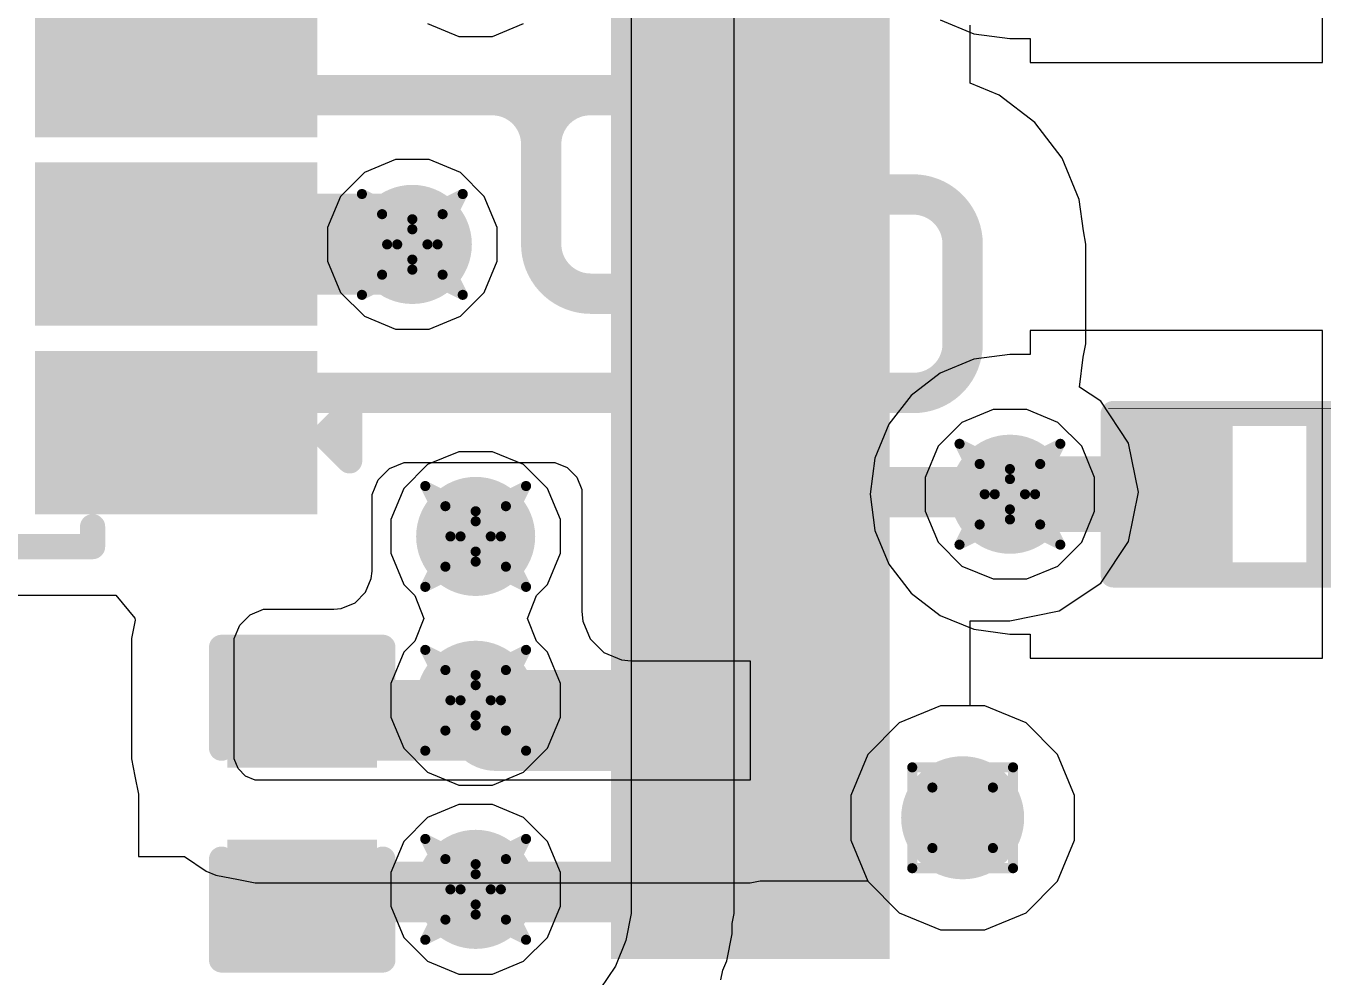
# Model space of a CAD drawing. Header units: inches. Extents: x -2 to 5376, y -4 to 5426.
# Drawn here: x 128.75 to 135.28, y 24.03 to 28.82 of the extents above; entities that cross this region are included whole.
import ezdxf

# ---------------------------------------------------------------- set-up
doc = ezdxf.new("R2010")
doc.units = ezdxf.units.IN
for name, color, linetype in [('Bottom Layer', 5, 'Continuous'), ('Bottom Overlay', 54, 'Continuous'), ('Bottom Paste', 16, 'Continuous'), ('Bottom Solder', 6, 'Continuous'), ('Drill Drawing', 1, 'Continuous'), ('Layer 1', 16, 'Continuous'), ('Layer 2', 76, 'Continuous'), ('Pad Holes', 156, 'Continuous'), ('Top Layer', 1, 'Continuous'), ('Top Overlay', 2, 'Continuous'), ('Top Paste', 8, 'Continuous'), ('Top Solder', 216, 'Continuous'), ('Via Holes', 16, 'Continuous')]:
    doc.layers.add(name, color=color, linetype=linetype)

# ---------------------------------------------------------------- blocks, each defined once
blk = doc.blocks.new('SOT_23_6_139')
at = {"layer": 'Top Layer'}
for points in [[(-1.92, 1.26), (-0.7, 1.26), (-0.7, 0.64), (-1.92, 0.64)], [(0.7, 1.26), (1.92, 1.26), (1.92, 0.64), (0.7, 0.64)], [(-1.92, 0.31), (-0.7, 0.31), (-0.7, -0.31), (-1.92, -0.31)], [(0.7, 0.31), (1.92, 0.31), (1.92, -0.31), (0.7, -0.31)], [(-1.92, -0.64), (-0.7, -0.64), (-0.7, -1.26), (-1.92, -1.26)], [(0.7, -0.64), (1.92, -0.64), (1.92, -1.26), (0.7, -1.26)]]:
    blk.add_hatch(color=1, dxfattribs=at).paths.add_polyline_path(points)
at = {"layer": 'Top Paste'}
for points in [[(-1.92, 1.26), (-0.7, 1.26), (-0.7, 0.64), (-1.92, 0.64)], [(0.7, 1.26), (1.92, 1.26), (1.92, 0.64), (0.7, 0.64)], [(-1.92, 0.31), (-0.7, 0.31), (-0.7, -0.31), (-1.92, -0.31)], [(0.7, 0.31), (1.92, 0.31), (1.92, -0.31), (0.7, -0.31)], [(-1.92, -0.64), (-0.7, -0.64), (-0.7, -1.26), (-1.92, -1.26)], [(0.7, -0.64), (1.92, -0.64), (1.92, -1.26), (0.7, -1.26)]]:
    blk.add_hatch(color=8, dxfattribs=at).paths.add_polyline_path(points)
at = {"layer": 'Top Solder'}
for points in [[(-2.0216, 1.3616), (-0.5984, 1.3616), (-0.5984, 0.5384), (-2.0216, 0.5384)], [(0.5984, 1.3616), (2.0216, 1.3616), (2.0216, 0.5384), (0.5984, 0.5384)], [(-2.0216, 0.4116), (-0.5984, 0.4116), (-0.5984, -0.4116), (-2.0216, -0.4116)], [(0.5984, 0.4116), (2.0216, 0.4116), (2.0216, -0.4116), (0.5984, -0.4116)], [(-2.0216, -0.5384), (-0.5984, -0.5384), (-0.5984, -1.3616), (-2.0216, -1.3616)], [(0.5984, -0.5384), (2.0216, -0.5384), (2.0216, -1.3616), (0.5984, -1.3616)]]:
    blk.add_hatch(color=216, dxfattribs=at).paths.add_polyline_path(points)
at = {"layer": 'Top Overlay', "const_width": 0.127}
for points in [[(-0.889, 1.524), (-0.889, 1.424)], [(0.8636, 1.524), (-0.889, 1.524)], [(0.8636, 1.524), (0.8636, 1.424)], [(-2.1844, 1.0922), (-2.1844, 0.8382)], [(-2.0574, 0.9652), (-2.1844, 1.0922)], [(-2.0574, 0.9652), (-2.1844, 0.8382)], [(-0.889, -1.524), (-0.889, -1.424)], [(0.8636, -1.424), (0.8636, -1.524)], [(0.8636, -1.524), (-0.889, -1.524)]]:
    blk.add_lwpolyline(points, dxfattribs=at)
at = {"layer": 'Top Overlay', "const_width": 0.0635}
for points in [[(-0.9207, 1.524, 1), (-0.8572, 1.524, 1)], [(-0.9207, 1.524, 1), (-0.8572, 1.524, 1)], [(0.8318, 1.524, 1), (0.8953, 1.524, 1)], [(0.8318, 1.524, 1), (0.8953, 1.524, 1)], [(-0.9207, 1.424, 1), (-0.8572, 1.424, 1)], [(0.8318, 1.424, 1), (0.8953, 1.424, 1)], [(-2.2161, 1.0922, 1), (-2.1526, 1.0922, 1)], [(-2.2161, 1.0922, 1), (-2.1526, 1.0922, 1)], [(-2.0892, 0.9652, 1), (-2.0257, 0.9652, 1)], [(-2.0892, 0.9652, 1), (-2.0257, 0.9652, 1)], [(-2.2161, 0.8382, 1), (-2.1526, 0.8382, 1)], [(-2.2161, 0.8382, 1), (-2.1526, 0.8382, 1)], [(-0.9207, -1.424, 1), (-0.8572, -1.424, 1)], [(0.8318, -1.424, 1), (0.8953, -1.424, 1)], [(-0.9207, -1.524, 1), (-0.8572, -1.524, 1)], [(-0.9207, -1.524, 1), (-0.8572, -1.524, 1)], [(0.8318, -1.524, 1), (0.8953, -1.524, 1)], [(0.8318, -1.524, 1), (0.8953, -1.524, 1)]]:
    blk.add_lwpolyline(points, format="xyb", close=True, dxfattribs=at)
blk = doc.blocks.new('R___0402_B_169')
at = {"layer": 'Bottom Layer'}
for points in [[(-0.2413, 0.3175), (-0.2413, -0.3175), (-0.6985, -0.3175), (-0.6985, 0.3175)], [(0.6985, 0.3175), (0.6985, -0.3175), (0.2413, -0.3175), (0.2413, 0.3175)]]:
    blk.add_hatch(color=5, dxfattribs=at).paths.add_polyline_path(points)
at = {"layer": 'Bottom Paste'}
for points in [[(-0.2413, 0.3175), (-0.2413, -0.3175), (-0.6985, -0.3175), (-0.6985, 0.3175)], [(0.6985, 0.3175), (0.6985, -0.3175), (0.2413, -0.3175), (0.2413, 0.3175)]]:
    blk.add_hatch(color=16, dxfattribs=at).paths.add_polyline_path(points)
at = {"layer": 'Bottom Solder'}
for points in [[(-0.1863, 0.3725), (-0.1863, -0.3725), (-0.7535, -0.3725), (-0.7535, 0.3725)], [(0.7535, 0.3725), (0.7535, -0.3725), (0.1863, -0.3725), (0.1863, 0.3725)]]:
    blk.add_hatch(color=6, dxfattribs=at).paths.add_polyline_path(points)
at = {"layer": 'Bottom Overlay'}
for points, const_width in [([(-0.7874, -0.4064), (-0.7874, 0.4064)], 0.127), ([(-0.7874, 0.4064), (0.7874, 0.4064)], 0.127), ([(0.7874, -0.4064), (0.7874, 0.4064)], 0.127), ([(-0.8128, 0.4318), (0.8128, 0.4318)], 0.00323), ([(-0.7874, -0.4064), (0.7874, -0.4064)], 0.127)]:
    blk.add_lwpolyline(points, dxfattribs=dict(at, const_width=const_width))
for points, const_width in [([(-0.8191, 0.4064, 1), (-0.7556, 0.4064, 1)], 0.0635), ([(-0.8191, 0.4064, 1), (-0.7556, 0.4064, 1)], 0.0635), ([(0.7556, 0.4064, 1), (0.8191, 0.4064, 1)], 0.0635), ([(0.7556, 0.4064, 1), (0.8191, 0.4064, 1)], 0.0635), ([(-0.8136, 0.4318, 1), (-0.812, 0.4318, 1)], 0.00161), ([(0.812, 0.4318, 1), (0.8136, 0.4318, 1)], 0.00161), ([(-0.8191, -0.4064, 1), (-0.7556, -0.4064, 1)], 0.0635), ([(-0.8191, -0.4064, 1), (-0.7556, -0.4064, 1)], 0.0635), ([(0.7556, -0.4064, 1), (0.8191, -0.4064, 1)], 0.0635), ([(0.7556, -0.4064, 1), (0.8191, -0.4064, 1)], 0.0635)]:
    blk.add_lwpolyline(points, format="xyb", close=True, dxfattribs=dict(at, const_width=const_width))
blk = doc.blocks.new('TYPE_C_31_M_12__255')
at = {"layer": 'Bottom Solder'}
h = blk.add_hatch(color=6, dxfattribs=at)
edge = h.paths.add_edge_path()
edge.add_arc((-2.89, 1.305), 0.1016, 0, 360)
at = {"layer": 'Pad Holes'}
h = blk.add_hatch(color=7, dxfattribs=at)
edge = h.paths.add_edge_path()
edge.add_arc((-2.89, 1.305), 0.31, 0, 360)
at = {"layer": 'Top Layer'}
for points in [[(-3.5, 2.975), (-2.9, 2.975), (-2.9, 1.775), (-3.5, 1.775)], [(-2.7, 2.975), (-2.1, 2.975), (-2.1, 1.775), (-2.7, 1.775)], [(-1.9, 2.975), (-1.6, 2.975), (-1.6, 1.775), (-1.9, 1.775)], [(-1.4, 2.975), (-1.1, 2.975), (-1.1, 1.775), (-1.4, 1.775)], [(-0.9, 2.975), (-0.6, 2.975), (-0.6, 1.775), (-0.9, 1.775)], [(-0.4, 2.975), (-0.1, 2.975), (-0.1, 1.775), (-0.4, 1.775)], [(0.4, 1.775), (0.1, 1.775), (0.1, 2.975), (0.4, 2.975)], [(0.9, 1.775), (0.6, 1.775), (0.6, 2.975), (0.9, 2.975)]]:
    blk.add_hatch(color=1, dxfattribs=at).paths.add_polyline_path(points)
at = {"layer": 'Top Paste'}
for points in [[(-3.5, 2.975), (-2.9, 2.975), (-2.9, 1.775), (-3.5, 1.775)], [(-2.7, 2.975), (-2.1, 2.975), (-2.1, 1.775), (-2.7, 1.775)], [(-1.9, 2.975), (-1.6, 2.975), (-1.6, 1.775), (-1.9, 1.775)], [(-1.4, 2.975), (-1.1, 2.975), (-1.1, 1.775), (-1.4, 1.775)], [(-0.9, 2.975), (-0.6, 2.975), (-0.6, 1.775), (-0.9, 1.775)], [(-0.4, 2.975), (-0.1, 2.975), (-0.1, 1.775), (-0.4, 1.775)], [(0.4, 1.775), (0.1, 1.775), (0.1, 2.975), (0.4, 2.975)], [(0.9, 1.775), (0.6, 1.775), (0.6, 2.975), (0.9, 2.975)]]:
    blk.add_hatch(color=8, dxfattribs=at).paths.add_polyline_path(points)
at = {"layer": 'Top Solder'}
for points in [[(-3.6016, 3.0766), (-2.7984, 3.0766), (-2.7984, 1.6734), (-3.6016, 1.6734)], [(-2.8016, 3.0766), (-1.9984, 3.0766), (-1.9984, 1.6734), (-2.8016, 1.6734)], [(-2.0016, 3.0766), (-1.4984, 3.0766), (-1.4984, 1.6734), (-2.0016, 1.6734)], [(-1.5016, 3.0766), (-0.9984, 3.0766), (-0.9984, 1.6734), (-1.5016, 1.6734)], [(-1.0016, 3.0766), (-0.4984, 3.0766), (-0.4984, 1.6734), (-1.0016, 1.6734)], [(-0.5016, 3.0766), (0.0016, 3.0766), (0.0016, 1.6734), (-0.5016, 1.6734)], [(0.5016, 1.6734), (-0.0016, 1.6734), (-0.0016, 3.0766), (0.5016, 3.0766)], [(1.0016, 1.6734), (0.4984, 1.6734), (0.4984, 3.0766), (1.0016, 3.0766)], [(1.5016, 1.6734), (0.9984, 1.6734), (0.9984, 3.0766), (1.5016, 3.0766)]]:
    blk.add_hatch(color=216, dxfattribs=at).paths.add_polyline_path(points)
h = blk.add_hatch(color=216, dxfattribs=at)
edge = h.paths.add_edge_path()
edge.add_arc((-2.89, 1.305), 0.1016, 0, 360)
blk = doc.blocks.new('C___0402_285')
at = {"layer": 'Top Layer'}
for points in [[(-0.6985, -0.3175), (-0.6985, 0.3175), (-0.2413, 0.3175), (-0.2413, -0.3175)], [(0.2413, -0.3175), (0.2413, 0.3175), (0.6985, 0.3175), (0.6985, -0.3175)]]:
    blk.add_hatch(color=1, dxfattribs=at).paths.add_polyline_path(points)
at = {"layer": 'Top Paste'}
for points in [[(-0.6985, -0.3175), (-0.6985, 0.3175), (-0.2413, 0.3175), (-0.2413, -0.3175)], [(0.2413, -0.3175), (0.2413, 0.3175), (0.6985, 0.3175), (0.6985, -0.3175)]]:
    blk.add_hatch(color=8, dxfattribs=at).paths.add_polyline_path(points)
at = {"layer": 'Top Solder'}
for points in [[(-0.7585, -0.3775), (-0.7585, 0.3775), (-0.1813, 0.3775), (-0.1813, -0.3775)], [(0.1813, -0.3775), (0.1813, 0.3775), (0.7585, 0.3775), (0.7585, -0.3775)]]:
    blk.add_hatch(color=216, dxfattribs=at).paths.add_polyline_path(points)
at = {"layer": 'Top Overlay', "const_width": 0.127}
for points in [[(-0.2794, 0.4064), (-0.7874, 0.4064)], [(-0.7874, -0.4064), (-0.7874, 0.4064)], [(0.7874, 0.4064), (0.2794, 0.4064)], [(0.7874, -0.4064), (0.7874, 0.4064)], [(-0.2794, -0.4064), (-0.7874, -0.4064)], [(0.2794, -0.4064), (0.7874, -0.4064)]]:
    blk.add_lwpolyline(points, dxfattribs=at)
at = {"layer": 'Top Overlay', "const_width": 0.0635}
for points in [[(-0.8191, 0.4064, 1), (-0.7556, 0.4064, 1)], [(-0.8191, 0.4064, 1), (-0.7556, 0.4064, 1)], [(-0.3111, 0.4064, 1), (-0.2477, 0.4064, 1)], [(0.2477, 0.4064, 1), (0.3112, 0.4064, 1)], [(0.7556, 0.4064, 1), (0.8191, 0.4064, 1)], [(0.7556, 0.4064, 1), (0.8191, 0.4064, 1)], [(-0.8191, -0.4064, 1), (-0.7556, -0.4064, 1)], [(-0.8191, -0.4064, 1), (-0.7556, -0.4064, 1)], [(-0.3111, -0.4064, 1), (-0.2477, -0.4064, 1)], [(0.2477, -0.4064, 1), (0.3112, -0.4064, 1)], [(0.7556, -0.4064, 1), (0.8191, -0.4064, 1)], [(0.7556, -0.4064, 1), (0.8191, -0.4064, 1)]]:
    blk.add_lwpolyline(points, format="xyb", close=True, dxfattribs=at)

msp = doc.modelspace()

# ---------------------------------------------------------------- hatches: boundary and pattern name
at = {"layer": 'Bottom Layer'}
h = msp.add_hatch(color=5, dxfattribs=at)
edge = h.paths.add_edge_path()
edge.add_arc((130.6941, 27.7224), 0.3, 0, 360)
h = msp.add_hatch(color=5, dxfattribs=at)
edge = h.paths.add_edge_path()
edge.add_arc((133.7056, 26.464), 0.3, 0, 360)
h = msp.add_hatch(color=5, dxfattribs=at)
edge = h.paths.add_edge_path()
edge.add_arc((131.0132, 26.2514), 0.3, 0, 360)
h = msp.add_hatch(color=5, dxfattribs=at)
edge = h.paths.add_edge_path()
edge.add_arc((131.0132, 25.426), 0.3, 0, 360)
h = msp.add_hatch(color=5, dxfattribs=at)
edge = h.paths.add_edge_path()
edge.add_arc((131.0132, 24.4736), 0.3, 0, 360)
at = {"layer": 'Layer 1'}
h = msp.add_hatch(color=16, dxfattribs=at)
edge = h.paths.add_edge_path()
edge.add_arc((130.6941, 27.7224), 0.3, 0, 360)
h = msp.add_hatch(color=16, dxfattribs=at)
edge = h.paths.add_edge_path()
edge.add_arc((133.7056, 26.464), 0.3, 0, 360)
h = msp.add_hatch(color=16, dxfattribs=at)
edge = h.paths.add_edge_path()
edge.add_arc((131.0132, 26.2514), 0.3, 0, 360)
h = msp.add_hatch(color=16, dxfattribs=at)
edge = h.paths.add_edge_path()
edge.add_arc((131.0132, 25.426), 0.3, 0, 360)
h = msp.add_hatch(color=16, dxfattribs=at)
edge = h.paths.add_edge_path()
edge.add_arc((131.0132, 24.4736), 0.3, 0, 360)
at = {"layer": 'Layer 2'}
h = msp.add_hatch(color=76, dxfattribs=at)
edge = h.paths.add_edge_path()
edge.add_arc((130.6941, 27.7224), 0.3, 0, 360)
h = msp.add_hatch(color=76, dxfattribs=at)
edge = h.paths.add_edge_path()
edge.add_arc((133.7056, 26.464), 0.3, 0, 360)
h = msp.add_hatch(color=76, dxfattribs=at)
edge = h.paths.add_edge_path()
edge.add_arc((131.0132, 26.2514), 0.3, 0, 360)
h = msp.add_hatch(color=76, dxfattribs=at)
edge = h.paths.add_edge_path()
edge.add_arc((131.0132, 25.426), 0.3, 0, 360)
h = msp.add_hatch(color=76, dxfattribs=at)
edge = h.paths.add_edge_path()
edge.add_arc((131.0132, 24.4736), 0.3, 0, 360)
at = {"layer": 'Top Layer'}
h = msp.add_hatch(color=1, dxfattribs=at)
edge = h.paths.add_edge_path()
edge.add_arc((130.6941, 27.7224), 0.3, 0, 360)
h = msp.add_hatch(color=1, dxfattribs=at)
edge = h.paths.add_edge_path()
edge.add_arc((133.7056, 26.464), 0.3, 0, 360)
h = msp.add_hatch(color=1, dxfattribs=at)
edge = h.paths.add_edge_path()
edge.add_arc((131.0132, 26.2514), 0.3, 0, 360)
h = msp.add_hatch(color=1, dxfattribs=at)
edge = h.paths.add_edge_path()
edge.add_arc((131.0132, 25.426), 0.3, 0, 360)
h = msp.add_hatch(color=1, dxfattribs=at)
edge = h.paths.add_edge_path()
edge.add_arc((131.0132, 24.4736), 0.3, 0, 360)
at = {"layer": 'Via Holes'}
h = msp.add_hatch(color=7, dxfattribs=at)
edge = h.paths.add_edge_path()
edge.add_arc((130.6941, 27.7224), 0.15, 0, 360)
h = msp.add_hatch(color=7, dxfattribs=at)
edge = h.paths.add_edge_path()
edge.add_arc((133.7056, 26.464), 0.15, 0, 360)
h = msp.add_hatch(color=7, dxfattribs=at)
edge = h.paths.add_edge_path()
edge.add_arc((131.0132, 26.2514), 0.15, 0, 360)
h = msp.add_hatch(color=7, dxfattribs=at)
edge = h.paths.add_edge_path()
edge.add_arc((131.0132, 25.426), 0.15, 0, 360)
h = msp.add_hatch(color=7, dxfattribs=at)
edge = h.paths.add_edge_path()
edge.add_arc((131.0132, 24.4736), 0.15, 0, 360)

# ---------------------------------------------------------------- linework, layer by layer
at = {"layer": 'Bottom Layer'}
for p, q in [((135.2804, 28.6385), (135.2804, 30.2895)), ((130.7713, 28.835), (130.9283, 28.77)), ((131.0981, 28.77), (131.2551, 28.835)), ((133.3533, 28.8539), (133.5233, 28.7835)), ((130.9283, 28.77), (131.0981, 28.77)), ((133.5233, 28.7835), (133.7056, 28.7595)), ((133.7056, 28.7595), (133.8072, 28.7595)), ((133.8072, 28.7595), (133.8072, 28.6385)), ((133.8072, 28.6385), (135.2804, 28.6385)), ((135.2804, 27.2895), (133.8072, 27.2895)), ((133.8072, 27.2895), (133.8072, 27.1685)), ((135.2804, 25.6385), (135.2804, 27.2895)), ((133.5233, 27.1445), (133.3533, 27.0741)), ((133.7056, 27.1685), (133.5233, 27.1445)), ((133.8072, 27.1685), (133.7056, 27.1685)), ((133.3533, 27.0741), (133.2074, 26.9622)), ((133.2074, 26.9622), (133.0955, 26.8163)), ((133.0955, 26.8163), (133.0251, 26.6463)), ((130.9283, 26.6784), (130.7713, 26.6134)), ((131.0981, 26.6784), (130.9283, 26.6784)), ((131.2551, 26.6134), (131.0981, 26.6784)), ((130.7713, 26.6134), (130.6512, 26.4933)), ((131.3752, 26.4933), (131.2551, 26.6134)), ((133.0251, 26.6463), (133.0011, 26.464)), ((130.6512, 26.4933), (130.5862, 26.3363)), ((131.4402, 26.3363), (131.3752, 26.4933)), ((133.0011, 26.464), (133.0251, 26.2817)), ((130.5862, 26.3363), (130.5862, 26.1665)), ((131.4402, 26.1665), (131.4402, 26.3363)), ((133.0251, 26.2817), (133.0955, 26.1117)), ((130.5862, 26.1665), (130.6512, 26.0095)), ((131.3752, 26.0095), (131.4402, 26.1665)), ((133.0955, 26.1117), (133.2074, 25.9658)), ((130.6512, 26.0095), (130.707, 25.9538)), ((130.707, 25.9538), (130.7516, 25.8387)), ((131.2748, 25.8387), (131.3194, 25.9538)), ((131.3194, 25.9538), (131.3752, 26.0095)), ((133.2074, 25.9658), (133.3533, 25.8539)), ((130.7516, 25.8387), (130.707, 25.7236)), ((131.3194, 25.7236), (131.2748, 25.8387)), ((133.3533, 25.8539), (133.5233, 25.7835)), ((133.5233, 25.7835), (133.7056, 25.7595)), ((133.7056, 25.7595), (133.8072, 25.7595)), ((133.8072, 25.7595), (133.8072, 25.6385)), ((130.707, 25.7236), (130.6512, 25.6679)), ((131.3752, 25.6679), (131.3194, 25.7236)), ((130.6512, 25.6679), (130.5862, 25.5109)), ((131.4402, 25.5109), (131.3752, 25.6679)), ((133.8072, 25.6385), (135.2804, 25.6385)), ((130.5862, 25.5109), (130.5862, 25.3411)), ((131.4402, 25.3411), (131.4402, 25.5109)), ((133.3552, 25.3982), (133.1479, 25.3123)), ((133.5796, 25.3982), (133.3552, 25.3982)), ((133.7869, 25.3123), (133.5796, 25.3982)), ((130.5862, 25.3411), (130.6512, 25.1841)), ((131.3752, 25.1841), (131.4402, 25.3411)), ((133.1479, 25.3123), (132.9893, 25.1537)), ((133.9455, 25.1537), (133.7869, 25.3123)), ((130.6512, 25.1841), (130.7713, 25.064)), ((131.2551, 25.064), (131.3752, 25.1841)), ((132.9893, 25.1537), (132.9034, 24.9464)), ((134.0314, 24.9464), (133.9455, 25.1537)), ((130.7713, 25.064), (130.9283, 24.999)), ((131.0981, 24.999), (131.2551, 25.064)), ((130.9283, 24.999), (131.0981, 24.999)), ((132.9034, 24.9464), (132.9034, 24.722)), ((134.0314, 24.722), (134.0314, 24.9464)), ((132.9034, 24.722), (132.9893, 24.5147)), ((133.9455, 24.5147), (134.0314, 24.722)), ((132.9893, 24.5147), (133.1479, 24.3561)), ((133.7869, 24.3561), (133.9455, 24.5147)), ((133.1479, 24.3561), (133.3552, 24.2702)), ((133.5796, 24.2702), (133.7869, 24.3561)), ((133.3552, 24.2702), (133.5796, 24.2702))]:
    msp.add_line(p, q, dxfattribs=at)
at = {"layer": 'Bottom Layer', "const_width": 0.381}
msp.add_lwpolyline([(133.7056, 26.464), (134.5438, 26.464)], dxfattribs=at)
at = {"layer": 'Bottom Layer', "const_width": 0.1905}
for points in [[(133.6104, 26.464, 1), (133.8009, 26.464, 1)], [(134.4486, 26.464, 1), (134.639, 26.464, 1)]]:
    msp.add_lwpolyline(points, format="xyb", close=True, dxfattribs=at)
at = {"layer": 'Drill Drawing', "const_width": 0.0508}
for points in [[(130.4401, 27.9764), (130.6941, 27.8494)], [(130.4401, 27.9764), (130.5671, 27.7224)], [(130.6941, 27.8494), (130.9481, 27.9764)], [(130.8211, 27.7224), (130.9481, 27.9764)], [(130.5417, 27.8748), (130.6941, 27.7986)], [(130.5417, 27.8748), (130.6179, 27.7224)], [(130.6941, 27.7986), (130.8465, 27.8748)], [(130.7703, 27.7224), (130.8465, 27.8748)], [(130.4401, 27.4684), (130.5671, 27.7224)], [(130.5417, 27.57), (130.6179, 27.7224)], [(130.7703, 27.7224), (130.8465, 27.57)], [(130.8211, 27.7224), (130.9481, 27.4684)], [(130.5417, 27.57), (130.6941, 27.6462)], [(130.6941, 27.6462), (130.8465, 27.57)], [(130.4401, 27.4684), (130.6941, 27.5954)], [(130.6941, 27.5954), (130.9481, 27.4684)], [(133.4516, 26.718), (133.7056, 26.591)], [(133.4516, 26.718), (133.5786, 26.464)], [(133.7056, 26.591), (133.9596, 26.718)], [(133.8326, 26.464), (133.9596, 26.718)], [(133.5532, 26.6164), (133.7056, 26.5402)], [(133.5532, 26.6164), (133.6294, 26.464)], [(133.7056, 26.5402), (133.858, 26.6164)], [(133.7818, 26.464), (133.858, 26.6164)], [(130.7592, 26.5054), (131.0132, 26.3784)], [(130.7592, 26.5054), (130.8862, 26.2514)], [(131.0132, 26.3784), (131.2672, 26.5054)], [(131.1402, 26.2514), (131.2672, 26.5054)], [(133.4516, 26.21), (133.5786, 26.464)], [(133.5532, 26.3116), (133.6294, 26.464)], [(133.7818, 26.464), (133.858, 26.3116)], [(133.8326, 26.464), (133.9596, 26.21)], [(130.8608, 26.4038), (131.0132, 26.3276)], [(130.8608, 26.4038), (130.937, 26.2514)], [(131.0132, 26.3276), (131.1656, 26.4038)], [(131.0894, 26.2514), (131.1656, 26.4038)], [(133.5532, 26.3116), (133.7056, 26.3878)], [(133.7056, 26.3878), (133.858, 26.3116)], [(133.4516, 26.21), (133.7056, 26.337)], [(133.7056, 26.337), (133.9596, 26.21)], [(130.7592, 25.9974), (130.8862, 26.2514)], [(130.8608, 26.099), (130.937, 26.2514)], [(131.0894, 26.2514), (131.1656, 26.099)], [(131.1402, 26.2514), (131.2672, 25.9974)], [(130.7592, 25.9974), (131.0132, 26.1244)], [(130.8608, 26.099), (131.0132, 26.1752)], [(131.0132, 26.1752), (131.1656, 26.099)], [(131.0132, 26.1244), (131.2672, 25.9974)], [(130.7592, 25.68), (131.0132, 25.553)], [(130.7592, 25.68), (130.8862, 25.426)], [(131.0132, 25.553), (131.2672, 25.68)], [(131.1402, 25.426), (131.2672, 25.68)], [(130.8608, 25.5784), (131.0132, 25.5022)], [(130.8608, 25.5784), (130.937, 25.426)], [(131.0132, 25.5022), (131.1656, 25.5784)], [(131.0894, 25.426), (131.1656, 25.5784)], [(130.7592, 25.172), (130.8862, 25.426)], [(130.8608, 25.2736), (130.937, 25.426)], [(131.0894, 25.426), (131.1656, 25.2736)], [(131.1402, 25.426), (131.2672, 25.172)], [(130.8608, 25.2736), (131.0132, 25.3498)], [(131.0132, 25.3498), (131.1656, 25.2736)], [(130.7592, 25.172), (131.0132, 25.299)], [(131.0132, 25.299), (131.2672, 25.172)], [(133.2134, 25.0882), (133.7214, 25.0882)], [(133.2134, 24.5802), (133.2134, 25.0882)], [(133.7214, 24.5802), (133.7214, 25.0882)], [(133.315, 24.9866), (133.6198, 24.9866)], [(133.315, 24.6818), (133.315, 24.9866)], [(133.6198, 24.6818), (133.6198, 24.9866)], [(130.7592, 24.7276), (131.0132, 24.6006)], [(130.7592, 24.7276), (130.8862, 24.4736)], [(131.0132, 24.6006), (131.2672, 24.7276)], [(131.1402, 24.4736), (131.2672, 24.7276)], [(130.8608, 24.626), (131.0132, 24.5498)], [(130.8608, 24.626), (130.937, 24.4736)], [(131.0132, 24.5498), (131.1656, 24.626)], [(131.0894, 24.4736), (131.1656, 24.626)], [(133.315, 24.6818), (133.6198, 24.6818)], [(133.2134, 24.5802), (133.7214, 24.5802)], [(130.7592, 24.2196), (130.8862, 24.4736)], [(130.8608, 24.3212), (130.937, 24.4736)], [(131.0894, 24.4736), (131.1656, 24.3212)], [(131.1402, 24.4736), (131.2672, 24.2196)], [(130.8608, 24.3212), (131.0132, 24.3974)], [(131.0132, 24.3974), (131.1656, 24.3212)], [(130.7592, 24.2196), (131.0132, 24.3466)], [(131.0132, 24.3466), (131.2672, 24.2196)]]:
    msp.add_lwpolyline(points, dxfattribs=at)
at = {"layer": 'Drill Drawing', "const_width": 0.0254}
for points in [[(130.4274, 27.9764, 1), (130.4528, 27.9764, 1)], [(130.4274, 27.9764, 1), (130.4528, 27.9764, 1)], [(130.9354, 27.9764, 1), (130.9608, 27.9764, 1)], [(130.9354, 27.9764, 1), (130.9608, 27.9764, 1)], [(130.529, 27.8748, 1), (130.5544, 27.8748, 1)], [(130.529, 27.8748, 1), (130.5544, 27.8748, 1)], [(130.6814, 27.8494, 1), (130.7068, 27.8494, 1)], [(130.6814, 27.8494, 1), (130.7068, 27.8494, 1)], [(130.8338, 27.8748, 1), (130.8592, 27.8748, 1)], [(130.8338, 27.8748, 1), (130.8592, 27.8748, 1)], [(130.6814, 27.7986, 1), (130.7068, 27.7986, 1)], [(130.6814, 27.7986, 1), (130.7068, 27.7986, 1)], [(130.5544, 27.7224, 1), (130.5798, 27.7224, 1)], [(130.5544, 27.7224, 1), (130.5798, 27.7224, 1)], [(130.6052, 27.7224, 1), (130.6306, 27.7224, 1)], [(130.6052, 27.7224, 1), (130.6306, 27.7224, 1)], [(130.7576, 27.7224, 1), (130.783, 27.7224, 1)], [(130.7576, 27.7224, 1), (130.783, 27.7224, 1)], [(130.8084, 27.7224, 1), (130.8338, 27.7224, 1)], [(130.8084, 27.7224, 1), (130.8338, 27.7224, 1)], [(130.6814, 27.6462, 1), (130.7068, 27.6462, 1)], [(130.6814, 27.6462, 1), (130.7068, 27.6462, 1)], [(130.529, 27.57, 1), (130.5544, 27.57, 1)], [(130.529, 27.57, 1), (130.5544, 27.57, 1)], [(130.6814, 27.5954, 1), (130.7068, 27.5954, 1)], [(130.6814, 27.5954, 1), (130.7068, 27.5954, 1)], [(130.8338, 27.57, 1), (130.8592, 27.57, 1)], [(130.8338, 27.57, 1), (130.8592, 27.57, 1)], [(130.4274, 27.4684, 1), (130.4528, 27.4684, 1)], [(130.4274, 27.4684, 1), (130.4528, 27.4684, 1)], [(130.9354, 27.4684, 1), (130.9608, 27.4684, 1)], [(130.9354, 27.4684, 1), (130.9608, 27.4684, 1)], [(133.4389, 26.718, 1), (133.4643, 26.718, 1)], [(133.4389, 26.718, 1), (133.4643, 26.718, 1)], [(133.9469, 26.718, 1), (133.9723, 26.718, 1)], [(133.9469, 26.718, 1), (133.9723, 26.718, 1)], [(133.5405, 26.6164, 1), (133.5659, 26.6164, 1)], [(133.5405, 26.6164, 1), (133.5659, 26.6164, 1)], [(133.6929, 26.591, 1), (133.7183, 26.591, 1)], [(133.6929, 26.591, 1), (133.7183, 26.591, 1)], [(133.8453, 26.6164, 1), (133.8707, 26.6164, 1)], [(133.8453, 26.6164, 1), (133.8707, 26.6164, 1)], [(133.6929, 26.5402, 1), (133.7183, 26.5402, 1)], [(133.6929, 26.5402, 1), (133.7183, 26.5402, 1)], [(130.7465, 26.5054, 1), (130.7719, 26.5054, 1)], [(130.7465, 26.5054, 1), (130.7719, 26.5054, 1)], [(131.2545, 26.5054, 1), (131.2799, 26.5054, 1)], [(131.2545, 26.5054, 1), (131.2799, 26.5054, 1)], [(133.5659, 26.464, 1), (133.5913, 26.464, 1)], [(133.5659, 26.464, 1), (133.5913, 26.464, 1)], [(133.6167, 26.464, 1), (133.6421, 26.464, 1)], [(133.6167, 26.464, 1), (133.6421, 26.464, 1)], [(133.7691, 26.464, 1), (133.7945, 26.464, 1)], [(133.7691, 26.464, 1), (133.7945, 26.464, 1)], [(133.8199, 26.464, 1), (133.8453, 26.464, 1)], [(133.8199, 26.464, 1), (133.8453, 26.464, 1)], [(130.8481, 26.4038, 1), (130.8735, 26.4038, 1)], [(130.8481, 26.4038, 1), (130.8735, 26.4038, 1)], [(131.1529, 26.4038, 1), (131.1783, 26.4038, 1)], [(131.1529, 26.4038, 1), (131.1783, 26.4038, 1)], [(133.6929, 26.3878, 1), (133.7183, 26.3878, 1)], [(133.6929, 26.3878, 1), (133.7183, 26.3878, 1)], [(131.0005, 26.3784, 1), (131.0259, 26.3784, 1)], [(131.0005, 26.3784, 1), (131.0259, 26.3784, 1)], [(131.0005, 26.3276, 1), (131.0259, 26.3276, 1)], [(131.0005, 26.3276, 1), (131.0259, 26.3276, 1)], [(133.6929, 26.337, 1), (133.7183, 26.337, 1)], [(133.6929, 26.337, 1), (133.7183, 26.337, 1)], [(133.5405, 26.3116, 1), (133.5659, 26.3116, 1)], [(133.5405, 26.3116, 1), (133.5659, 26.3116, 1)], [(133.8453, 26.3116, 1), (133.8707, 26.3116, 1)], [(133.8453, 26.3116, 1), (133.8707, 26.3116, 1)], [(130.8735, 26.2514, 1), (130.8989, 26.2514, 1)], [(130.8735, 26.2514, 1), (130.8989, 26.2514, 1)], [(130.9243, 26.2514, 1), (130.9497, 26.2514, 1)], [(130.9243, 26.2514, 1), (130.9497, 26.2514, 1)], [(131.0767, 26.2514, 1), (131.1021, 26.2514, 1)], [(131.0767, 26.2514, 1), (131.1021, 26.2514, 1)], [(131.1275, 26.2514, 1), (131.1529, 26.2514, 1)], [(131.1275, 26.2514, 1), (131.1529, 26.2514, 1)], [(133.4389, 26.21, 1), (133.4643, 26.21, 1)], [(133.4389, 26.21, 1), (133.4643, 26.21, 1)], [(133.9469, 26.21, 1), (133.9723, 26.21, 1)], [(133.9469, 26.21, 1), (133.9723, 26.21, 1)], [(131.0005, 26.1752, 1), (131.0259, 26.1752, 1)], [(131.0005, 26.1752, 1), (131.0259, 26.1752, 1)], [(131.0005, 26.1244, 1), (131.0259, 26.1244, 1)], [(131.0005, 26.1244, 1), (131.0259, 26.1244, 1)], [(130.8481, 26.099, 1), (130.8735, 26.099, 1)], [(130.8481, 26.099, 1), (130.8735, 26.099, 1)], [(131.1529, 26.099, 1), (131.1783, 26.099, 1)], [(131.1529, 26.099, 1), (131.1783, 26.099, 1)], [(130.7465, 25.9974, 1), (130.7719, 25.9974, 1)], [(130.7465, 25.9974, 1), (130.7719, 25.9974, 1)], [(131.2545, 25.9974, 1), (131.2799, 25.9974, 1)], [(131.2545, 25.9974, 1), (131.2799, 25.9974, 1)], [(130.7465, 25.68, 1), (130.7719, 25.68, 1)], [(130.7465, 25.68, 1), (130.7719, 25.68, 1)], [(131.2545, 25.68, 1), (131.2799, 25.68, 1)], [(131.2545, 25.68, 1), (131.2799, 25.68, 1)], [(130.8481, 25.5784, 1), (130.8735, 25.5784, 1)], [(130.8481, 25.5784, 1), (130.8735, 25.5784, 1)], [(131.0005, 25.553, 1), (131.0259, 25.553, 1)], [(131.0005, 25.553, 1), (131.0259, 25.553, 1)], [(131.1529, 25.5784, 1), (131.1783, 25.5784, 1)], [(131.1529, 25.5784, 1), (131.1783, 25.5784, 1)], [(131.0005, 25.5022, 1), (131.0259, 25.5022, 1)], [(131.0005, 25.5022, 1), (131.0259, 25.5022, 1)], [(130.8735, 25.426, 1), (130.8989, 25.426, 1)], [(130.8735, 25.426, 1), (130.8989, 25.426, 1)], [(130.9243, 25.426, 1), (130.9497, 25.426, 1)], [(130.9243, 25.426, 1), (130.9497, 25.426, 1)], [(131.0767, 25.426, 1), (131.1021, 25.426, 1)], [(131.0767, 25.426, 1), (131.1021, 25.426, 1)], [(131.1275, 25.426, 1), (131.1529, 25.426, 1)], [(131.1275, 25.426, 1), (131.1529, 25.426, 1)], [(131.0005, 25.3498, 1), (131.0259, 25.3498, 1)], [(131.0005, 25.3498, 1), (131.0259, 25.3498, 1)], [(130.8481, 25.2736, 1), (130.8735, 25.2736, 1)], [(130.8481, 25.2736, 1), (130.8735, 25.2736, 1)], [(131.0005, 25.299, 1), (131.0259, 25.299, 1)], [(131.0005, 25.299, 1), (131.0259, 25.299, 1)], [(131.1529, 25.2736, 1), (131.1783, 25.2736, 1)], [(131.1529, 25.2736, 1), (131.1783, 25.2736, 1)], [(130.7465, 25.172, 1), (130.7719, 25.172, 1)], [(130.7465, 25.172, 1), (130.7719, 25.172, 1)], [(131.2545, 25.172, 1), (131.2799, 25.172, 1)], [(131.2545, 25.172, 1), (131.2799, 25.172, 1)], [(133.2007, 25.0882, 1), (133.2261, 25.0882, 1)], [(133.2007, 25.0882, 1), (133.2261, 25.0882, 1)], [(133.7087, 25.0882, 1), (133.7341, 25.0882, 1)], [(133.7087, 25.0882, 1), (133.7341, 25.0882, 1)], [(133.3023, 24.9866, 1), (133.3277, 24.9866, 1)], [(133.3023, 24.9866, 1), (133.3277, 24.9866, 1)], [(133.6071, 24.9866, 1), (133.6325, 24.9866, 1)], [(133.6071, 24.9866, 1), (133.6325, 24.9866, 1)], [(130.7465, 24.7276, 1), (130.7719, 24.7276, 1)], [(130.7465, 24.7276, 1), (130.7719, 24.7276, 1)], [(131.2545, 24.7276, 1), (131.2799, 24.7276, 1)], [(131.2545, 24.7276, 1), (131.2799, 24.7276, 1)], [(130.8481, 24.626, 1), (130.8735, 24.626, 1)], [(130.8481, 24.626, 1), (130.8735, 24.626, 1)], [(131.1529, 24.626, 1), (131.1783, 24.626, 1)], [(131.1529, 24.626, 1), (131.1783, 24.626, 1)], [(133.3023, 24.6818, 1), (133.3277, 24.6818, 1)], [(133.3023, 24.6818, 1), (133.3277, 24.6818, 1)], [(133.6071, 24.6818, 1), (133.6325, 24.6818, 1)], [(133.6071, 24.6818, 1), (133.6325, 24.6818, 1)], [(131.0005, 24.6006, 1), (131.0259, 24.6006, 1)], [(131.0005, 24.6006, 1), (131.0259, 24.6006, 1)], [(133.2007, 24.5802, 1), (133.2261, 24.5802, 1)], [(133.2007, 24.5802, 1), (133.2261, 24.5802, 1)], [(133.7087, 24.5802, 1), (133.7341, 24.5802, 1)], [(133.7087, 24.5802, 1), (133.7341, 24.5802, 1)], [(131.0005, 24.5498, 1), (131.0259, 24.5498, 1)], [(131.0005, 24.5498, 1), (131.0259, 24.5498, 1)], [(130.8735, 24.4736, 1), (130.8989, 24.4736, 1)], [(130.8735, 24.4736, 1), (130.8989, 24.4736, 1)], [(130.9243, 24.4736, 1), (130.9497, 24.4736, 1)], [(130.9243, 24.4736, 1), (130.9497, 24.4736, 1)], [(131.0767, 24.4736, 1), (131.1021, 24.4736, 1)], [(131.0767, 24.4736, 1), (131.1021, 24.4736, 1)], [(131.1275, 24.4736, 1), (131.1529, 24.4736, 1)], [(131.1275, 24.4736, 1), (131.1529, 24.4736, 1)], [(131.0005, 24.3974, 1), (131.0259, 24.3974, 1)], [(131.0005, 24.3974, 1), (131.0259, 24.3974, 1)], [(130.8481, 24.3212, 1), (130.8735, 24.3212, 1)], [(130.8481, 24.3212, 1), (130.8735, 24.3212, 1)], [(131.0005, 24.3466, 1), (131.0259, 24.3466, 1)], [(131.0005, 24.3466, 1), (131.0259, 24.3466, 1)], [(131.1529, 24.3212, 1), (131.1783, 24.3212, 1)], [(131.1529, 24.3212, 1), (131.1783, 24.3212, 1)], [(130.7465, 24.2196, 1), (130.7719, 24.2196, 1)], [(130.7465, 24.2196, 1), (130.7719, 24.2196, 1)], [(131.2545, 24.2196, 1), (131.2799, 24.2196, 1)], [(131.2545, 24.2196, 1), (131.2799, 24.2196, 1)]]:
    msp.add_lwpolyline(points, format="xyb", close=True, dxfattribs=at)
at = {"layer": 'Layer 1'}
for p, q in [((130.7713, 28.835), (130.9283, 28.77)), ((131.0981, 28.77), (131.2551, 28.835)), ((130.9283, 28.77), (131.0981, 28.77)), ((133.6207, 26.891), (133.4637, 26.826)), ((133.7905, 26.891), (133.6207, 26.891)), ((133.9475, 26.826), (133.7905, 26.891)), ((133.4637, 26.826), (133.3436, 26.7059)), ((134.0676, 26.7059), (133.9475, 26.826)), ((130.9283, 26.6784), (130.7713, 26.6134)), ((131.0981, 26.6784), (130.9283, 26.6784)), ((131.2551, 26.6134), (131.0981, 26.6784)), ((133.3436, 26.7059), (133.2786, 26.5489)), ((134.1326, 26.5489), (134.0676, 26.7059)), ((130.7713, 26.6134), (130.6512, 26.4933)), ((131.3752, 26.4933), (131.2551, 26.6134)), ((133.2786, 26.5489), (133.2786, 26.3791)), ((134.1326, 26.3791), (134.1326, 26.5489)), ((130.6512, 26.4933), (130.5862, 26.3363)), ((131.4402, 26.3363), (131.3752, 26.4933)), ((133.2786, 26.3791), (133.3436, 26.2221)), ((134.0676, 26.2221), (134.1326, 26.3791)), ((130.5862, 26.3363), (130.5862, 26.1665)), ((131.4402, 26.1665), (131.4402, 26.3363)), ((133.3436, 26.2221), (133.4637, 26.102)), ((133.9475, 26.102), (134.0676, 26.2221)), ((130.5862, 26.1665), (130.6512, 26.0095)), ((131.3752, 26.0095), (131.4402, 26.1665)), ((133.4637, 26.102), (133.6207, 26.037)), ((133.7905, 26.037), (133.9475, 26.102)), ((133.6207, 26.037), (133.7905, 26.037)), ((130.6512, 26.0095), (130.707, 25.9538)), ((130.707, 25.9538), (130.7516, 25.8387)), ((131.2748, 25.8387), (131.3194, 25.9538)), ((131.3194, 25.9538), (131.3752, 26.0095)), ((130.7516, 25.8387), (130.707, 25.7236)), ((131.3194, 25.7236), (131.2748, 25.8387)), ((130.707, 25.7236), (130.6512, 25.6679)), ((131.3752, 25.6679), (131.3194, 25.7236)), ((130.6512, 25.6679), (130.5862, 25.5109)), ((131.4402, 25.5109), (131.3752, 25.6679)), ((130.5862, 25.5109), (130.5862, 25.3411)), ((131.4402, 25.3411), (131.4402, 25.5109)), ((133.3552, 25.3982), (133.1479, 25.3123)), ((133.5796, 25.3982), (133.3552, 25.3982)), ((133.7869, 25.3123), (133.5796, 25.3982)), ((130.5862, 25.3411), (130.6512, 25.1841)), ((131.3752, 25.1841), (131.4402, 25.3411)), ((133.1479, 25.3123), (132.9893, 25.1537)), ((133.9455, 25.1537), (133.7869, 25.3123)), ((130.6512, 25.1841), (130.7713, 25.064)), ((131.2551, 25.064), (131.3752, 25.1841)), ((132.9893, 25.1537), (132.9034, 24.9464)), ((134.0314, 24.9464), (133.9455, 25.1537)), ((130.7713, 25.064), (130.9283, 24.999)), ((131.0981, 24.999), (131.2551, 25.064)), ((130.9283, 24.999), (131.0981, 24.999)), ((132.9034, 24.9464), (132.9034, 24.722)), ((134.0314, 24.722), (134.0314, 24.9464)), ((132.9034, 24.722), (132.9893, 24.5147)), ((133.9455, 24.5147), (134.0314, 24.722)), ((132.9893, 24.5147), (133.1479, 24.3561)), ((133.7869, 24.3561), (133.9455, 24.5147)), ((133.1479, 24.3561), (133.3552, 24.2702)), ((133.5796, 24.2702), (133.7869, 24.3561)), ((133.3552, 24.2702), (133.5796, 24.2702))]:
    msp.add_line(p, q, dxfattribs=at)
at = {"layer": 'Layer 2'}
for p, q in [((131.7974, 30.916), (131.7974, 24.4204)), ((132.3153, 24.4204), (132.3153, 30.916)), ((130.6092, 28.1494), (130.4522, 28.0844)), ((130.779, 28.1494), (130.6092, 28.1494)), ((130.936, 28.0844), (130.779, 28.1494)), ((130.4522, 28.0844), (130.3321, 27.9643)), ((131.0561, 27.9643), (130.936, 28.0844)), ((130.3321, 27.9643), (130.2671, 27.8073)), ((131.1211, 27.8073), (131.0561, 27.9643)), ((130.2671, 27.8073), (130.2671, 27.6375)), ((131.1211, 27.6375), (131.1211, 27.8073)), ((130.2671, 27.6375), (130.3321, 27.4805)), ((131.0561, 27.4805), (131.1211, 27.6375)), ((130.3321, 27.4805), (130.4522, 27.3604)), ((130.936, 27.3604), (131.0561, 27.4805)), ((130.4522, 27.3604), (130.6092, 27.2954)), ((130.779, 27.2954), (130.936, 27.3604)), ((130.6092, 27.2954), (130.779, 27.2954)), ((133.6207, 26.891), (133.4637, 26.826)), ((133.7905, 26.891), (133.6207, 26.891)), ((133.9475, 26.826), (133.7905, 26.891)), ((133.4637, 26.826), (133.3436, 26.7059)), ((134.0676, 26.7059), (133.9475, 26.826)), ((133.3436, 26.7059), (133.2786, 26.5489)), ((134.1326, 26.5489), (134.0676, 26.7059)), ((133.2786, 26.5489), (133.2786, 26.3791)), ((134.1326, 26.3791), (134.1326, 26.5489)), ((133.2786, 26.3791), (133.3436, 26.2221)), ((134.0676, 26.2221), (134.1326, 26.3791)), ((133.3436, 26.2221), (133.4637, 26.102)), ((133.9475, 26.102), (134.0676, 26.2221)), ((133.4637, 26.102), (133.6207, 26.037)), ((133.7905, 26.037), (133.9475, 26.102)), ((133.6207, 26.037), (133.7905, 26.037)), ((133.3552, 25.3982), (133.1479, 25.3123)), ((133.5796, 25.3982), (133.3552, 25.3982)), ((133.7869, 25.3123), (133.5796, 25.3982)), ((133.1479, 25.3123), (132.9893, 25.1537)), ((133.9455, 25.1537), (133.7869, 25.3123)), ((132.9893, 25.1537), (132.9034, 24.9464)), ((134.0314, 24.9464), (133.9455, 25.1537)), ((132.9034, 24.9464), (132.9034, 24.722)), ((134.0314, 24.722), (134.0314, 24.9464)), ((130.9283, 24.9006), (130.7713, 24.8356)), ((131.0981, 24.9006), (130.9283, 24.9006)), ((131.2551, 24.8356), (131.0981, 24.9006)), ((130.7713, 24.8356), (130.6512, 24.7155)), ((131.3752, 24.7155), (131.2551, 24.8356)), ((130.6512, 24.7155), (130.5862, 24.5585)), ((131.4402, 24.5585), (131.3752, 24.7155)), ((132.9034, 24.722), (132.9893, 24.5147)), ((133.9455, 24.5147), (134.0314, 24.722)), ((130.5862, 24.5585), (130.5862, 24.3887)), ((131.4402, 24.3887), (131.4402, 24.5585)), ((132.9893, 24.5147), (133.1479, 24.3561)), ((133.7869, 24.3561), (133.9455, 24.5147)), ((130.5862, 24.3887), (130.6512, 24.2317)), ((131.3752, 24.2317), (131.4402, 24.3887)), ((131.7974, 24.4204), (131.7974, 24.3512)), ((132.3153, 24.3512), (132.3153, 24.4204)), ((131.7974, 24.3512), (131.7704, 24.2153)), ((132.3054, 24.3012), (132.3153, 24.3512)), ((133.1479, 24.3561), (133.3552, 24.2702)), ((133.5796, 24.2702), (133.7869, 24.3561)), ((132.3054, 24.2501), (132.3054, 24.3012)), ((133.3552, 24.2702), (133.5796, 24.2702)), ((130.6512, 24.2317), (130.7713, 24.1116)), ((131.2551, 24.1116), (131.3752, 24.2317)), ((131.7704, 24.2153), (131.7174, 24.0874)), ((132.2784, 24.1143), (132.3054, 24.2501)), ((130.7713, 24.1116), (130.9283, 24.0466)), ((131.0981, 24.0466), (131.2551, 24.1116)), ((131.7174, 24.0874), (131.6405, 23.9723)), ((132.2489, 24.0171), (132.2589, 24.0672)), ((132.2589, 24.0672), (132.2784, 24.1143)), ((130.9283, 24.0466), (131.0981, 24.0466))]:
    msp.add_line(p, q, dxfattribs=at)
at = {"layer": 'Top Layer'}
for p, q in [((133.5054, 28.5353), (133.5054, 28.8268)), ((133.6509, 28.4751), (133.5054, 28.5353)), ((133.8305, 28.3373), (133.6509, 28.4751)), ((133.9683, 28.1577), (133.8305, 28.3373)), ((134.0549, 27.9486), (133.9683, 28.1577)), ((134.0756, 27.7915), (134.0549, 27.9486)), ((134.0889, 27.7242), (134.0756, 27.7915)), ((134.0889, 27.2216), (134.0889, 27.7242)), ((134.0755, 27.1539), (134.0889, 27.2216)), ((134.0557, 27.004), (134.0755, 27.1539)), ((134.1634, 26.932), (134.0557, 27.004)), ((134.3038, 26.722), (134.1634, 26.932)), ((134.353, 26.4742), (134.3038, 26.722)), ((130.5787, 26.5934), (130.653, 26.6242)), ((130.653, 26.6242), (130.6932, 26.6242)), ((130.6932, 26.6242), (131.3783, 26.6242)), ((131.3783, 26.6242), (131.4121, 26.6242)), ((131.4121, 26.6242), (131.4747, 26.5983)), ((130.5218, 26.5365), (130.5787, 26.5934)), ((131.4747, 26.5983), (131.5227, 26.5504)), ((131.5227, 26.5504), (131.5486, 26.4878)), ((130.491, 26.4622), (130.5218, 26.5365)), ((131.5486, 26.4878), (131.5486, 26.4539)), ((134.3038, 26.2264), (134.353, 26.4742)), ((130.491, 26.422), (130.491, 26.4622)), ((130.491, 26.0767), (130.491, 26.422)), ((131.5486, 26.4539), (131.5486, 25.873)), ((134.1634, 26.0164), (134.3038, 26.2264)), ((130.4586, 25.9699), (130.4873, 26.0392)), ((130.4873, 26.0392), (130.491, 26.0767)), ((127.141, 25.9562), (129.2005, 25.9562)), ((129.2005, 25.9562), (129.2963, 25.8405)), ((130.4056, 25.9168), (130.4586, 25.9699)), ((133.9534, 25.876), (134.1634, 26.0164)), ((130.2987, 25.8844), (130.3362, 25.8881)), ((130.3362, 25.8881), (130.4056, 25.9168)), ((129.2967, 25.8292), (129.2783, 25.7367)), ((129.2963, 25.8405), (129.2967, 25.8292)), ((129.8244, 25.8045), (129.8763, 25.8563)), ((129.8763, 25.8563), (129.944, 25.8844)), ((129.944, 25.8844), (129.9807, 25.8844)), ((129.9807, 25.8844), (130.2987, 25.8844)), ((131.5486, 25.873), (131.5534, 25.8245)), ((131.5534, 25.8245), (131.5905, 25.7348)), ((133.5054, 25.8162), (133.5054, 25.8268)), ((133.5054, 25.8268), (133.7056, 25.8268)), ((133.7056, 25.8268), (133.9534, 25.876)), ((129.7963, 25.7367), (129.8244, 25.8045)), ((133.5054, 25.3982), (133.5054, 25.8162)), ((133.5054, 25.8162), (133.5054, 25.8162)), ((129.2783, 25.7367), (129.2783, 25.7367)), ((129.2783, 25.7367), (129.2783, 25.7366)), ((129.2783, 25.7366), (129.2783, 25.7)), ((129.2783, 25.7), (129.2783, 25.1568)), ((129.7963, 25.7), (129.7963, 25.7367)), ((129.7963, 25.1568), (129.7963, 25.7)), ((131.5905, 25.7348), (131.6592, 25.6661)), ((131.6592, 25.6661), (131.7489, 25.629)), ((131.7489, 25.629), (131.7974, 25.6242)), ((131.7974, 25.6242), (132.3974, 25.6242)), ((132.3974, 25.6242), (132.3974, 25.0242)), ((133.5796, 25.3982), (133.5054, 25.3982)), ((133.7869, 25.3123), (133.5796, 25.3982)), ((133.9455, 25.1537), (133.7869, 25.3123)), ((129.2783, 25.1568), (129.2783, 25.1304)), ((129.2783, 25.1304), (129.2783, 25.1304)), ((129.2783, 25.1304), (129.2783, 25.1304)), ((129.2783, 25.1304), (129.2955, 25.0442)), ((129.7963, 25.1304), (129.7963, 25.1568)), ((129.8165, 25.0817), (129.7963, 25.1304)), ((134.0314, 24.9464), (133.9455, 25.1537)), ((129.2955, 25.0442), (129.3137, 24.9526)), ((129.8538, 25.0444), (129.8165, 25.0817)), ((129.9025, 25.0242), (129.8538, 25.0444)), ((129.9288, 25.0242), (129.9025, 25.0242)), ((132.3974, 25.0242), (129.9288, 25.0242)), ((129.3137, 24.9526), (129.3137, 24.6386)), ((134.0314, 24.722), (134.0314, 24.9464)), ((133.9455, 24.5147), (134.0314, 24.722)), ((129.3137, 24.6386), (129.5467, 24.6386)), ((129.5467, 24.6386), (129.6555, 24.5659)), ((129.6555, 24.5659), (129.6555, 24.5659)), ((129.6555, 24.5659), (129.6556, 24.5659)), ((129.6556, 24.5659), (129.7043, 24.5457)), ((129.7043, 24.5457), (129.7043, 24.5457)), ((129.7043, 24.5457), (129.7043, 24.5457)), ((129.7043, 24.5457), (129.8173, 24.5232)), ((129.8173, 24.5232), (129.9025, 24.5062)), ((132.3974, 24.5063), (132.4474, 24.5162)), ((132.4474, 24.5162), (132.9887, 24.5162)), ((132.9887, 24.5162), (132.9893, 24.5147)), ((132.9893, 24.5147), (133.1479, 24.3561)), ((133.7869, 24.3561), (133.9455, 24.5147)), ((129.9025, 24.5062), (129.9025, 24.5063)), ((129.9025, 24.5063), (129.9025, 24.5062)), ((129.9025, 24.5062), (129.9289, 24.5063)), ((129.9289, 24.5063), (132.3974, 24.5063)), ((133.1479, 24.3561), (133.3552, 24.2702)), ((133.5796, 24.2702), (133.7869, 24.3561)), ((133.3552, 24.2702), (133.5796, 24.2702))]:
    msp.add_line(p, q, dxfattribs=at)
at = {"layer": 'Top Layer', "const_width": 0.2032}
for points in [[(129.7038, 28.4742, -0.414214), (129.5038, 28.6742)], [(131.0967, 28.4742, -0.414214), (131.3434, 28.2275)], [(131.3434, 28.2275, -0.414214), (131.5901, 28.4742)], [(133.2174, 27.9742, -0.414214), (133.4674, 27.7242)], [(131.5934, 27.4742, -0.414214), (131.3434, 27.7242)], [(133.4674, 27.2216, -0.414214), (133.22, 26.9742)], [(129.5038, 26.7742, -0.414214), (129.7038, 26.9742)]]:
    msp.add_lwpolyline(points, format="xyb", dxfattribs=at)
at = {"layer": 'Top Layer'}
for points, const_width in [([(129.453, 28.6742, 1), (129.5546, 28.6742, 1)], 0.1016), ([(129.653, 28.4742, 1), (129.7546, 28.4742, 1)], 0.1016), ([(129.653, 28.4742, 1), (129.7546, 28.4742, 1)], 0.1016), ([(131.0459, 28.4742, 1), (131.1475, 28.4742, 1)], 0.1016), ([(131.5393, 28.4742, 1), (131.6409, 28.4742, 1)], 0.1016), ([(131.5393, 28.4742, 1), (131.6409, 28.4742, 1)], 0.1016), ([(131.5393, 28.4742, 1), (131.6409, 28.4742, 1)], 0.1016), ([(132.3466, 28.4742, 1), (132.4482, 28.4742, 1)], 0.1016), ([(131.2926, 28.2275, 1), (131.3942, 28.2275, 1)], 0.1016), ([(131.2926, 28.2275, 1), (131.3942, 28.2275, 1)], 0.1016), ([(131.2926, 28.2275, 1), (131.3942, 28.2275, 1)], 0.1016), ([(132.3466, 27.9742, 1), (132.4482, 27.9742, 1)], 0.1016), ([(133.1666, 27.9742, 1), (133.2682, 27.9742, 1)], 0.1016), ([(133.1666, 27.9742, 1), (133.2682, 27.9742, 1)], 0.1016), ([(129.3777, 27.7233, 1), (129.6317, 27.7233, 1)], 0.254), ([(129.4085, 27.7242, 1), (129.599, 27.7242, 1)], 0.1905), ([(129.4094, 27.7233, 1), (129.5999, 27.7233, 1)], 0.1905), ([(130.5662, 27.7233, 1), (130.8202, 27.7233, 1)], 0.254), ([(130.598, 27.7233, 1), (130.7885, 27.7233, 1)], 0.1905), ([(130.5989, 27.7224, 1), (130.7894, 27.7224, 1)], 0.1905), ([(131.2926, 27.7242, 1), (131.3942, 27.7242, 1)], 0.1016), ([(131.2926, 27.7242, 1), (131.3942, 27.7242, 1)], 0.1016), ([(133.4166, 27.7242, 1), (133.5182, 27.7242, 1)], 0.1016), ([(133.4166, 27.7242, 1), (133.5182, 27.7242, 1)], 0.1016), ([(131.5426, 27.4742, 1), (131.6442, 27.4742, 1)], 0.1016), ([(131.5426, 27.4742, 1), (131.6442, 27.4742, 1)], 0.1016), ([(132.3466, 27.4742, 1), (132.4482, 27.4742, 1)], 0.1016), ([(133.4166, 27.2216, 1), (133.5182, 27.2216, 1)], 0.1016), ([(133.4166, 27.2216, 1), (133.5182, 27.2216, 1)], 0.1016), ([(129.653, 26.9742, 1), (129.7546, 26.9742, 1)], 0.1016), ([(129.653, 26.9742, 1), (129.7546, 26.9742, 1)], 0.1016), ([(133.1692, 26.9742, 1), (133.2708, 26.9742, 1)], 0.1016), ([(133.1692, 26.9742, 1), (133.2708, 26.9742, 1)], 0.1016), ([(129.453, 26.7742, 1), (129.5546, 26.7742, 1)], 0.1016), ([(132.3339, 26.4742, 1), (132.4609, 26.4742, 1)], 0.127), ([(133.6421, 26.4742, 1), (133.7691, 26.4742, 1)], 0.127), ([(130.9878, 25.3242, 1), (131.2418, 25.3242, 1)], 0.254), ([(132.2704, 25.3242, 1), (132.5244, 25.3242, 1)], 0.254), ([(130.0122, 25.3244, 1), (130.2154, 25.3244, 1)], 0.2032), ([(131.0132, 25.3244, 1), (131.2164, 25.3244, 1)], 0.2032), ([(132.2704, 25.4004, 1), (132.372, 25.4004, 1)], 0.1016), ([(131.064, 25.3244, 1), (131.1656, 25.3244, 1)], 0.1016), ([(131.064, 25.3242, 1), (131.1656, 25.3242, 1)], 0.1016), ([(132.3466, 25.3242, 1), (132.4482, 25.3242, 1)], 0.1016), ([(130.0376, 24.4606, 1), (130.19, 24.4606, 1)], 0.1524), ([(132.2576, 24.4606, 1), (132.41, 24.4606, 1)], 0.1524), ([(132.3403, 24.5242, 1), (132.4546, 24.5242, 1)], 0.1143), ([(132.2767, 24.4606, 1), (132.391, 24.4606, 1)], 0.1143)]:
    msp.add_lwpolyline(points, format="xyb", close=True, dxfattribs=dict(at, const_width=const_width))
for points, const_width in [([(129.7038, 28.4742), (131.5901, 28.4742)], 0.2032), ([(131.5901, 28.4742), (132.3974, 28.4742)], 0.2032), ([(131.3434, 27.7242), (131.3434, 28.2275)], 0.2032), ([(132.3974, 27.9742), (133.2174, 27.9742)], 0.2032), ([(129.5047, 27.7233), (130.6932, 27.7233)], 0.508), ([(129.5038, 27.7242), (129.5047, 27.7233)], 0.381), ([(130.6932, 27.7233), (130.6941, 27.7224)], 0.381), ([(133.4674, 27.2216), (133.4674, 27.7242)], 0.2032), ([(131.5934, 27.4742), (132.3974, 27.4742)], 0.2032), ([(129.7038, 26.9742), (133.22, 26.9742)], 0.2032), ([(132.3974, 26.4742), (133.7056, 26.4742)], 0.254), ([(131.1148, 25.3242), (132.3974, 25.3242)], 0.508), ([(130.1138, 25.3244), (131.1148, 25.3244)], 0.4064), ([(132.3212, 25.4004), (132.3974, 25.3242)], 0.2032), ([(131.1148, 25.3242), (131.1148, 25.3244)], 0.2032), ([(130.1138, 24.4606), (132.3338, 24.4606)], 0.3048), ([(132.3338, 24.4606), (132.3974, 24.5242)], 0.2286)]:
    msp.add_lwpolyline(points, dxfattribs=dict(at, const_width=const_width))
at = {"layer": 'Top Overlay', "const_width": 0.127}
msp.add_lwpolyline([(132.3974, 27.9742), (132.3974, 27.9742)], dxfattribs=at)
at = {"layer": 'Top Overlay', "const_width": 0.0635}
msp.add_lwpolyline([(132.3657, 27.9742, 1), (132.4292, 27.9742, 1)], format="xyb", close=True, dxfattribs=at)
msp.add_lwpolyline([(132.3657, 27.9742, 1), (132.4292, 27.9742, 1)], format="xyb", close=True, dxfattribs=at)

# ---------------------------------------------------------------- block references
for name, p, rotation in [('TYPE_C_31_M_12__255', (134.7724, 27.7242), 90), ('SOT_23_6_139', (128.1938, 27.7242), 180), ('C___0402_285', (130.1392, 24.9053), 270)]:
    msp.add_blockref(name, p, dxfattribs=dict(rotation=rotation))
msp.add_blockref('R___0402_B_169', (135.0137, 26.464))

doc.saveas('drawing.dxf')
